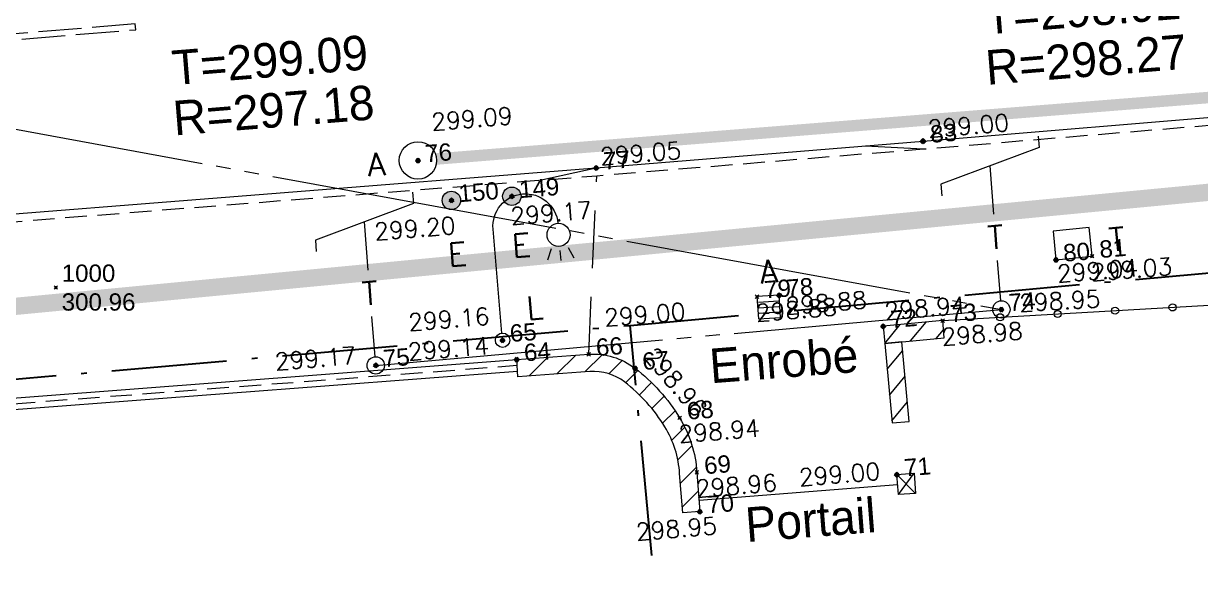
# Model space of a CAD drawing. Header units: metres. Extents: x 1851758 to 1852050, y 5187822 to 5188223.
# Drawn here: x 1851889.77 to 1851910.21, y 5187865.93 to 5187875.39 of the extents above; entities that cross this region are included whole.
import ezdxf
from ezdxf.enums import TextEntityAlignment as Align

# ---------------------------------------------------------------- set-up
doc = ezdxf.new("R2010")
doc.units = ezdxf.units.M
doc.header["$LTSCALE"] = 2.5
doc.header["$PDMODE"] = 35
doc.header["$PDSIZE"] = 0.03
for name, pattern in [('L16', [0.375, 0.3, -0.075]), ('L18', [0.6, 0.4, -0.2]), ('L32', [2.5, 2, -0.1, 0.1, -0.1, 0.1, -0.1]), ('L42', [2.5, 2, -0.1, 0.1, -0.1, 0.1, -0.1]), ('L5', [1.15, 0.8, -0.175, 0, -0.175]), ('L8', [0.225, 0.15, -0.075])]:
    doc.linetypes.add(name, pattern=pattern)
doc.layers.get('0').update_dxf_attribs({"linetype": 'CONTINUOUS', "lineweight": 30})
for name, color, linetype in [('_SSL_ASS_EP', 5, 'L32'), ('_SSL_ASS_EP_TXT', 5, 'CONTINUOUS'), ('_SSL_ASS_UN', 34, 'L32'), ('_SSL_ASS_UN_TXT', 34, 'CONTINUOUS'), ('APLAT_BLANC', 255, 'CONTINUOUS'), ('P_IMP', 2, 'CONTINUOUS'), ('P_IMP_2016_04_18', 1, 'CONTINUOUS'), ('Z_IMP', 7, 'CONTINUOUS')]:
    doc.layers.add(name, color=color, linetype=linetype)
for name, color, linetype, lineweight in [('ASS', 5, 'CONTINUOUS', 5), ('ASS_TXT', 5, 'CONTINUOUS', 5), ('CLO_HAC', 251, 'CONTINUOUS', 15), ('CLO_LEG', 7, 'CONTINUOUS', 15), ('CLO_MUR', 7, 'CONTINUOUS', 15), ('CLO_TXT', 7, 'CONTINUOUS', 18), ('EAU', 4, 'CONTINUOUS', 5), ('EAU_TXT', 4, 'CONTINUOUS', 5), ('ECL', 6, 'CONTINUOUS', 5), ('ECL_TXT', 6, 'CONTINUOUS', 5), ('P', 7, 'CONTINUOUS', 50), ('PAR', 11, 'L5', 30), ('PTT', 3, 'CONTINUOUS', 5), ('PTT_AER', 3, 'L42', 18), ('PTT_TXT', 3, 'CONTINUOUS', 5), ('SIH', 252, 'L16', 18), ('SOL', 7, 'L18', 15), ('SOL_TXT', 7, 'CONTINUOUS', 13), ('VOI', 251, 'CONTINUOUS', 20), ('VOI_NOM', 170, 'CONTINUOUS', 40), ('Z', 7, 'CONTINUOUS', 9)]:
    doc.layers.add(name, color=color, linetype=linetype, lineweight=lineweight)
for name, color, linetype, plot in [('N', 1, 'CONTINUOUS', False), ('NCACHE', 7, 'CONTINUOUS', False), ('PCACHE', 7, 'CONTINUOUS', False), ('ZCACHE', 7, 'CONTINUOUS', False)]:
    doc.layers.add(name, color=color, linetype=linetype, plot=plot)
doc.styles.add('_ECRITURE', font='NEWSGOTN.TTF')
doc.styles.add('_ECRITURE_GRAS', font='NEWSGOTB.TTF')
doc.styles.add('SIMPLEX', font='SIMPLEX.SHX', dxfattribs={"oblique": 27})
doc.styles.get("Standard").update_dxf_attribs({"font": 'arial.ttf'})
pattern_1 = [(50.367, (1851904.72636, 5187869.83852), (-0.24452, 0.202524), [])]

# ---------------------------------------------------------------- blocks, each defined once
blk = doc.blocks.new('TCPOINT')
blk.add_point((0, 0))
at = {"layer": 'N'}
blk.add_attdef('MAT', (0.2, 0.2), '', height=0.34, dxfattribs=at)
at = {"layer": 'Z', "style": 'SIMPLEX'}
blk.add_attdef('ALT', (0.2, -0.54), '', height=0.34, dxfattribs=at)
blk = doc.blocks.new('*U61')
at = {"layer": 'ASS'}
for radius in [0.325, 0.0108]:
    blk.add_circle((0, 0), radius, dxfattribs=at)
at = {"layer": 'ASS_TXT', "style": 'SIMPLEX'}
blk.add_text('A', height=0.4, rotation=3.6309, dxfattribs=at).set_placement((-0.721, -0.066), align=Align.MIDDLE)
blk = doc.blocks.new('PTT_01')
at = {"layer": 'PTT'}
for points in [[(0.875, 2.95), (0.875, 2.75), (-0.875, 2.25), (-0.875, 2.05)], [(0, 1.658), (0, 2.5)], [(0, 0.15), (0, 0.854)]]:
    blk.add_lwpolyline(points, dxfattribs=at)
blk.add_circle((0, 0), 0.15, dxfattribs=at)
at = {"layer": 'PTT_TXT', "style": 'SIMPLEX'}
blk.add_attdef('PTT_TXT', text='', height=0.4, dxfattribs=at).set_placement((0, 1.256), align=Align.MIDDLE)
blk = doc.blocks.new('ECL_01')
at = {"layer": 'ECL'}
blk.add_lwpolyline([(0, 0.125), (0, 1.935, -0.995687), (1.132, 1.94)], format="xyb", dxfattribs=at)
for points in [[(0.978, 1.507), (0.896, 1.319)], [(1.125, 1.465), (1.125, 1.293)], [(1.272, 1.507), (1.354, 1.319)]]:
    blk.add_lwpolyline(points, dxfattribs=at)
for centre, radius in [((1.125, 1.74), 0.2), ((0, 0), 0.125)]:
    blk.add_circle(centre, radius, dxfattribs=at)
at = {"layer": 'ECL_TXT', "style": 'SIMPLEX'}
blk.add_text('L', height=0.4, dxfattribs=at).set_placement((0.608, 0.514), align=Align.MIDDLE)
blk = doc.blocks.new('*U65')
at = {"layer": 'APLAT_BLANC'}
h = blk.add_hatch(color=256, dxfattribs=at)
edge = h.paths.add_edge_path()
edge.add_arc((0, 0), 0.16, 0, 360)
at = {"layer": 'EAU'}
blk.add_circle((0, 0), 0.16, dxfattribs=at)
at = {"layer": 'EAU_TXT', "style": 'SIMPLEX'}
blk.add_text('E', height=0.4, rotation=4.4571, dxfattribs=at).set_placement((-0.041, -1.148))
blk = doc.blocks.new('*U45')
at = {"layer": 'APLAT_BLANC'}
h = blk.add_hatch(color=256, dxfattribs=at)
edge = h.paths.add_edge_path()
edge.add_arc((0, 0), 0.16, 0, 360)
at = {"layer": 'EAU'}
blk.add_circle((0, 0), 0.16, dxfattribs=at)
at = {"layer": 'EAU_TXT', "style": 'SIMPLEX'}
blk.add_text('E', height=0.4, rotation=4.4571, dxfattribs=at).set_placement((0.021, -1.062))
blk = doc.blocks.new('*U46')
at = {"layer": 'ASS'}
for p, q in [((0.097, 0.019), (0.097, 0.368)), ((0.194, 0.019), (0.194, 0.368)), ((0.291, 0.019), (0.291, 0.368))]:
    blk.add_line(p, q, dxfattribs=at)
at = {"layer": 'ASS', "flags": 128}
for points in [[(0, 0.387), (0, 0)], [(0.387, 0.387), (0, 0.387)], [(0.387, 0), (0.387, 0.387)], [(0, 0), (0.387, 0)]]:
    blk.add_lwpolyline(points, dxfattribs=at)
at = {"layer": 'ASS_TXT', "style": 'SIMPLEX'}
blk.add_text('A', height=0.4, rotation=90.8833, dxfattribs=at).set_placement((-0.426, 0.234), align=Align.MIDDLE)
blk = doc.blocks.new('*U47')
at = {"layer": 'PTT', "flags": 128}
for points in [[(0, 0.632), (0, 0)], [(0.501, 0.632), (0, 0.632)], [(0.501, 0), (0.501, 0.632)], [(0, 0), (0.501, 0)]]:
    blk.add_lwpolyline(points, dxfattribs=at)
at = {"layer": 'PTT_TXT', "style": 'SIMPLEX'}
blk.add_attdef('PTT_TXT', text='', height=0.4, rotation=90, dxfattribs=at).set_placement((0.254, 1.09), align=Align.MIDDLE)
blk = doc.blocks.new('CLOLEG')
blk.add_circle((0, 0), 0.0625)
blk = doc.blocks.new('PointTopo')
at = {"color": 0}
blk.add_point((0, 0), dxfattribs=at)
at = {"layer": 'P_IMP'}
blk.add_attdef('MAT', (0.1, 0.1), '', height=0.3, dxfattribs=at)
at = {"layer": 'Z_IMP'}
blk.add_attdef('ALT', text='', height=0.3, dxfattribs=at).set_placement((0.1, -0.1), align=Align.TOP_LEFT)

msp = doc.modelspace()

# ---------------------------------------------------------------- hatches: boundary and pattern name
at = {"layer": 'CLO_HAC'}
h = msp.add_hatch(dxfattribs=at)
h.set_pattern_fill('ANSI31', color=256, scale=0.1)
h.set_pattern_definition(pattern_1)
h.paths.add_polyline_path([(1851905.733, 5187870.234), (1851904.699, 5187870.137), (1851904.726, 5187869.839), (1851905.761, 5187869.936)])
h = msp.add_hatch(dxfattribs=at)
h.set_pattern_fill('ANSI31', color=256, scale=0.1)
h.set_pattern_definition(pattern_1)
h.paths.add_polyline_path([(1851904.726, 5187869.839), (1851904.853, 5187868.457), (1851905.152, 5187868.485), (1851905.025, 5187869.867)])
h = msp.add_hatch(dxfattribs=at)
h.set_pattern_fill('ANSI31', color=256, scale=0.1)
h.set_pattern_definition([(45, (0, 0), (-0.224506403027, 0.224506403027), [])])
edge = h.paths.add_edge_path()
edge.add_line((1851901.216, 5187866.898), (1851901.163, 5187867.577))
edge.add_arc((1851899.393, 5187867.464), 1.774, 3.6774, 31.4424)
edge.add_arc((1851898.453, 5187866.889), 2.876, 31.4424, 52.4679)
edge.add_arc((1851899.668, 5187868.471), 0.881, 52.4679, 94.1304)
edge.add_line((1851899.605, 5187869.349), (1851898.354, 5187869.259))
edge.add_line((1851898.354, 5187869.259), (1851898.332, 5187869.558))
edge.add_line((1851898.332, 5187869.558), (1851899.583, 5187869.649))
edge.add_arc((1851899.668, 5187868.471), 1.181, 52.4679, 94.1304, ccw=False)
edge.add_arc((1851898.453, 5187866.889), 3.176, 31.4424, 52.4679, ccw=False)
edge.add_arc((1851899.393, 5187867.464), 2.074, 3.7352, 31.4424, ccw=False)
edge.add_line((1851901.463, 5187867.599), (1851901.515, 5187866.921))
edge.add_line((1851901.515, 5187866.921), (1851901.216, 5187866.898))

# ---------------------------------------------------------------- linework, layer by layer
at = {"layer": '_SSL_ASS_EP', "const_width": 0.3, "flags": 128}
msp.add_lwpolyline([(1851860.831, 5187867.731), (1851919.318, 5187873.319)], dxfattribs=at)
at = {"layer": '_SSL_ASS_UN', "const_width": 0.2, "flags": 128}
msp.add_lwpolyline([(1851896.941, 5187873.041), (1851989.175, 5187880.382)], dxfattribs=at)
at = {"layer": 'CLO_HAC', "flags": 128}
for points in [[(1851904.936, 5187867.561), (1851905.262, 5187867.235)], [(1851904.963, 5187867.212), (1851905.235, 5187867.584)]]:
    msp.add_lwpolyline(points, dxfattribs=at)
at = {"layer": 'CLO_LEG', "flags": 128}
for points in [[(1851905.733, 5187870.234), (1851919.722, 5187871.04), (1851928.957, 5187871.846), (1851931.457, 5187871.982)], [(1851901.5, 5187867.118), (1851904.95, 5187867.386)]]:
    msp.add_lwpolyline(points, dxfattribs=at)
at = {"layer": 'CLO_MUR', "flags": 128}
for points in [[(1851905.733, 5187870.234), (1851904.699, 5187870.137), (1851904.726, 5187869.839), (1851905.761, 5187869.936)], [(1851904.726, 5187869.839), (1851904.853, 5187868.457), (1851905.152, 5187868.485), (1851905.025, 5187869.867)]]:
    msp.add_lwpolyline(points, close=True, dxfattribs=at)
for points in [[(1851875.03, 5187867.8), (1851888.282, 5187868.792), (1851898.332, 5187869.558)], [(1851874.984, 5187867.596), (1851888.297, 5187868.592), (1851898.347, 5187869.359)]]:
    msp.add_lwpolyline(points, dxfattribs=at)
msp.add_lwpolyline([(1851901.216, 5187866.898), (1851901.163, 5187867.577, 0.121744), (1851900.907, 5187868.389, 0.092), (1851900.205, 5187869.169, 0.183816), (1851899.605, 5187869.349), (1851898.354, 5187869.259), (1851898.332, 5187869.558), (1851899.583, 5187869.649, -0.183816), (1851900.388, 5187869.407, -0.092), (1851901.163, 5187868.545, -0.121488), (1851901.463, 5187867.599), (1851901.515, 5187866.921)], format="xyb", close=True, dxfattribs=at)
at = {"layer": 'CLO_MUR', "linetype": 'L8', "flags": 128}
msp.add_lwpolyline([(1851875.007, 5187867.698), (1851888.29, 5187868.692), (1851898.339, 5187869.459)], dxfattribs=at)
at = {"layer": 'CLO_MUR'}
msp.add_lwpolyline([(1851904.936, 5187867.561), (1851905.235, 5187867.584), (1851905.262, 5187867.235), (1851904.963, 5187867.212)], close=True, dxfattribs=at)
at = {"layer": 'PAR', "flags": 128}
for points in [[(1851831.986, 5187864.702), (1851865.826, 5187867.138), (1851900.301, 5187870.151), (1851928.962, 5187872.752), (1851949.784, 5187874.612), (1851955.395, 5187875.111), (1851966.855, 5187876.132), (1851991.766, 5187878.321), (1852005.198, 5187879.551), (1852009.438, 5187879.942), (1852023.369, 5187881.222), (1852029.419, 5187881.772)], [(1851904.621, 5187824.69), (1851900.301, 5187870.151)]]:
    msp.add_lwpolyline(points, dxfattribs=at)
at = {"layer": 'PTT_AER', "flags": 128}
for points in [[(1851863.355, 5187878.355), (1851906.752, 5187870.428)], [(1851895.884, 5187869.457), (1851906.752, 5187870.428)]]:
    msp.add_lwpolyline(points, dxfattribs=at)
at = {"layer": 'SIH'}
msp.add_lwpolyline([(1851888.804, 5187875.048), (1851891.714, 5187875.286), (1851891.706, 5187875.385), (1851888.796, 5187875.148)], close=True, dxfattribs=at)
at = {"layer": 'SOL', "flags": 128}
msp.add_lwpolyline([(1851899.583, 5187869.649), (1851899.724, 5187872.751)], dxfattribs=at)
at = {"layer": 'VOI', "flags": 128}
for points in [[(1851859.646, 5187869.636), (1851867.699, 5187870.308), (1851869.715, 5187870.481), (1851875.476, 5187870.927), (1851887.996, 5187871.964), (1851899.713, 5187872.888), (1851905.391, 5187873.353), (1851911.235, 5187873.839), (1851919.733, 5187874.525), (1851937.47, 5187875.954), (1851954.385, 5187877.343), (1851956.892, 5187877.544), (1851970.834, 5187878.616), (1851979.357, 5187879.33), (1851982.577, 5187879.569), (1851996.99, 5187880.517)], [(1851904.394, 5187873.271), (1851905.392, 5187873.215)], [(1851898.736, 5187872.673), (1851899.713, 5187872.888)]]:
    msp.add_lwpolyline(points, dxfattribs=at)
at = {"layer": 'VOI', "linetype": 'L8', "flags": 128}
msp.add_lwpolyline([(1851859.657, 5187869.499), (1851867.71, 5187870.171), (1851869.726, 5187870.344), (1851875.487, 5187870.79), (1851888.007, 5187871.827), (1851899.724, 5187872.751), (1851905.402, 5187873.216), (1851911.246, 5187873.702), (1851919.744, 5187874.388), (1851937.481, 5187875.817), (1851954.396, 5187877.206), (1851956.903, 5187877.407), (1851970.845, 5187878.479), (1851979.368, 5187879.193), (1851982.586, 5187879.432), (1851996.999, 5187880.38)], dxfattribs=at)

# ---------------------------------------------------------------- block references
at = {"layer": 'ASS'}
msp.add_blockref('*U61', (1851896.617, 5187873.016), dxfattribs=at)
at = {"layer": 'ASS', "rotation": 273.7557745569422}
msp.add_blockref('*U46', (1851902.506, 5187870.651), dxfattribs=at)
at = {"layer": 'CLO_LEG', "rotation": 3.296421597667354}
for p in [(1851907.73, 5187870.349), (1851908.728, 5187870.407), (1851909.726, 5187870.464), (1851906.731, 5187870.292)]:
    msp.add_blockref('CLOLEG', p, dxfattribs=at)
at = {"layer": 'EAU'}
for name, p in [('*U65', (1851897.198, 5187872.322)), ('*U45', (1851898.248, 5187872.393))]:
    msp.add_blockref(name, p, dxfattribs=at)
at = {"layer": 'ECL', "rotation": 4.908398583899777}
msp.add_blockref('ECL_01', (1851898.087, 5187869.894), dxfattribs=at)
at = {"layer": 'P'}
ref = msp.add_blockref('TCPOINT', (1851896.617, 5187873.016, 299.09), dxfattribs=dict(at, rotation=301.9002445867005))
ref.add_attrib('MAT', '76', (1851896.754, 5187872.983, 299.09), dxfattribs={"layer": 'N', "height": 0.3, "rotation": 4.6408})
ref.add_attrib('ALT', '299.09', dxfattribs={"layer": 'Z', "height": 0.3, "rotation": 4.6408, "style": 'SIMPLEX'}).set_placement((1851896.838, 5187873.831, 299.09), align=Align.TOP_LEFT)
ref = msp.add_blockref('TCPOINT', (1851905.391, 5187873.353, 299), dxfattribs=dict(at, rotation=301.9002445867005))
ref.add_attrib('MAT', '83', (1851905.528, 5187873.321, 299), dxfattribs={"layer": 'N', "height": 0.3, "rotation": 4.6408})
ref.add_attrib('ALT', '299.00', dxfattribs={"layer": 'Z', "height": 0.3, "rotation": 4.6408, "style": 'SIMPLEX'}).set_placement((1851905.462, 5187873.712, 299), align=Align.TOP_LEFT)
ref = msp.add_blockref('TCPOINT', (1851899.713, 5187872.888, 299.05), dxfattribs=dict(at, rotation=301.9002445867005))
ref.add_attrib('MAT', '77', (1851899.851, 5187872.856, 299.05), dxfattribs={"layer": 'N', "height": 0.3, "rotation": 4.6408})
ref.add_attrib('ALT', '299.05', dxfattribs={"layer": 'Z', "height": 0.3, "rotation": 4.6408, "style": 'SIMPLEX'}).set_placement((1851899.768, 5187873.231, 299.05), align=Align.TOP_LEFT)
ref = msp.add_blockref('TCPOINT', (1851897.198, 5187872.322, 299.2), dxfattribs=dict(at, rotation=301.9002445867005))
ref.add_attrib('MAT', '150', (1851897.335, 5187872.29, 299.2), dxfattribs={"layer": 'N', "height": 0.3, "rotation": 4.6408})
ref.add_attrib('ALT', '299.20', dxfattribs={"layer": 'Z', "height": 0.3, "rotation": 4.6408, "style": 'SIMPLEX'}).set_placement((1851895.846, 5187871.926, 299.2), align=Align.TOP_LEFT)
ref = msp.add_blockref('TCPOINT', (1851898.248, 5187872.393, 299.17), dxfattribs=dict(at, rotation=301.9002445867005))
ref.add_attrib('MAT', '149', (1851898.386, 5187872.361, 299.17), dxfattribs={"layer": 'N', "height": 0.3, "rotation": 4.6408})
ref.add_attrib('ALT', '299.17', dxfattribs={"layer": 'Z', "height": 0.3, "rotation": 4.6408, "style": 'SIMPLEX'}).set_placement((1851898.212, 5187872.194, 299.17), align=Align.TOP_LEFT)
ref = msp.add_blockref('TCPOINT', (1851907.7, 5187871.29, 299.04), dxfattribs=dict(at, rotation=301.9002445867005))
ref.add_attrib('MAT', '80', (1851907.838, 5187871.258, 299.04), dxfattribs={"layer": 'N', "height": 0.3, "rotation": 4.6408})
ref.add_attrib('ALT', '299.04', dxfattribs={"layer": 'Z', "height": 0.3, "rotation": 4.6408, "style": 'SIMPLEX'}).set_placement((1851907.706, 5187871.194, 299.04), align=Align.TOP_LEFT)
ref = msp.add_blockref('TCPOINT', (1851902.892, 5187870.677, 298.88), dxfattribs=dict(at, rotation=301.9002445867005))
ref.add_attrib('MAT', '78', (1851903.03, 5187870.645, 298.88), dxfattribs={"layer": 'N', "height": 0.3, "rotation": 4.6408})
ref.add_attrib('ALT', '298.88', dxfattribs={"layer": 'Z', "height": 0.3, "rotation": 4.6408, "style": 'SIMPLEX'}).set_placement((1851902.99, 5187870.635, 298.88), align=Align.TOP_LEFT)
ref = msp.add_blockref('TCPOINT', (1851904.699, 5187870.137, 298.94), dxfattribs=dict(at, rotation=301.9002445867005))
ref.add_attrib('MAT', '72', (1851904.837, 5187870.105, 298.94), dxfattribs={"layer": 'N', "height": 0.3, "rotation": 4.6408})
ref.add_attrib('ALT', '298.94', dxfattribs={"layer": 'Z', "height": 0.3, "rotation": 4.6408, "style": 'SIMPLEX'}).set_placement((1851904.709, 5187870.543, 298.94), align=Align.TOP_LEFT)
ref = msp.add_blockref('TCPOINT', (1851906.752, 5187870.428, 298.95), dxfattribs=dict(at, rotation=301.9002445867005))
ref.add_attrib('MAT', '74', (1851906.89, 5187870.396, 298.95), dxfattribs={"layer": 'N', "height": 0.3, "rotation": 4.6408})
ref.add_attrib('ALT', '298.95', dxfattribs={"layer": 'Z', "height": 0.3, "rotation": 3.2964, "style": 'SIMPLEX'}).set_placement((1851907.051, 5187870.686, 298.95), align=Align.TOP_LEFT)
ref = msp.add_blockref('TCPOINT', (1851898.087, 5187869.894, 299.16), dxfattribs=dict(at, rotation=301.9002445867005))
ref.add_attrib('MAT', '65', (1851898.225, 5187869.862, 299.16), dxfattribs={"layer": 'N', "height": 0.3, "rotation": 4.6408})
ref.add_attrib('ALT', '299.16', dxfattribs={"layer": 'Z', "height": 0.3, "rotation": 4.6408, "style": 'SIMPLEX'}).set_placement((1851896.437, 5187870.352, 299.16), align=Align.TOP_LEFT)
ref = msp.add_blockref('TCPOINT', (1851895.884, 5187869.457, 299.17), dxfattribs=dict(at, rotation=301.9002445867005))
ref.add_attrib('MAT', '75', (1851896.021, 5187869.425, 299.17), dxfattribs={"layer": 'N', "height": 0.3, "rotation": 4.6408})
ref.add_attrib('ALT', '299.17', dxfattribs={"layer": 'Z', "height": 0.3, "rotation": 4.6408, "style": 'SIMPLEX'}).set_placement((1851894.118, 5187869.668, 299.17), align=Align.TOP_LEFT)
ref = msp.add_blockref('TCPOINT', (1851898.332, 5187869.558, 299.14), dxfattribs=dict(at, rotation=301.9002445867005))
ref.add_attrib('MAT', '64', (1851898.47, 5187869.526, 299.14), dxfattribs={"layer": 'N', "height": 0.3, "rotation": 4.6408})
ref.add_attrib('ALT', '299.14', dxfattribs={"layer": 'Z', "height": 0.3, "rotation": 4.6408, "style": 'SIMPLEX'}).set_placement((1851896.428, 5187869.839, 299.14), align=Align.TOP_LEFT)
ref = msp.add_blockref('TCPOINT', (1851900.388, 5187869.407, 298.96), dxfattribs=dict(at, rotation=301.9002445867005))
ref.add_attrib('MAT', '67', (1851900.526, 5187869.375, 298.96), dxfattribs={"layer": 'N', "height": 0.3, "rotation": 4.6408})
ref.add_attrib('ALT', '298.96', dxfattribs={"layer": 'Z', "height": 0.3, "rotation": 310.4091, "style": 'SIMPLEX'}).set_placement((1851900.748, 5187869.804, 298.96), align=Align.TOP_LEFT)
ref = msp.add_blockref('TCPOINT', (1851904.936, 5187867.561, 299), dxfattribs=dict(at, rotation=301.9002445867005))
ref.add_attrib('MAT', '71', (1851905.074, 5187867.529, 299), dxfattribs={"layer": 'N', "height": 0.3, "rotation": 4.6408})
ref.add_attrib('ALT', '299.00', dxfattribs={"layer": 'Z', "height": 0.3, "rotation": 4.6408, "style": 'SIMPLEX'}).set_placement((1851903.222, 5187867.658, 299), align=Align.TOP_LEFT)
ref = msp.add_blockref('TCPOINT', (1851901.515, 5187866.921, 298.95), dxfattribs=dict(at, rotation=301.9002445867005))
ref.add_attrib('MAT', '70', (1851901.653, 5187866.889, 298.95), dxfattribs={"layer": 'N', "height": 0.3, "rotation": 4.6408})
ref.add_attrib('ALT', '298.95', dxfattribs={"layer": 'Z', "height": 0.3, "rotation": 4.6408, "style": 'SIMPLEX'}).set_placement((1851900.39, 5187866.712, 298.95), align=Align.TOP_LEFT)
at = {"layer": 'P_IMP_2016_04_18'}
msp.add_blockref('PointTopo', (1851890.328, 5187870.808), dxfattribs=at).add_auto_attribs({'MAT': '1000', 'ALT': '300.96'})
at = {"layer": 'PCACHE'}
ref = msp.add_blockref('TCPOINT', (1851908.329, 5187871.353, 299.03), dxfattribs=dict(at, rotation=301.9002445867005))
ref.add_attrib('MAT', '81', (1851908.467, 5187871.321, 299.03), dxfattribs={"layer": 'NCACHE', "height": 0.3, "rotation": 4.6408})
ref.add_attrib('ALT', '299.03', dxfattribs={"layer": 'ZCACHE', "height": 0.3, "rotation": 4.6408, "style": 'SIMPLEX'}).set_placement((1851908.297, 5187871.216, 299.03), align=Align.TOP_LEFT)
ref = msp.add_blockref('TCPOINT', (1851902.506, 5187870.651, 298.88), dxfattribs=dict(at, rotation=301.9002445867005))
ref.add_attrib('MAT', '79', (1851902.644, 5187870.619, 298.88), dxfattribs={"layer": 'NCACHE', "height": 0.3, "rotation": 4.6408})
ref.add_attrib('ALT', '298.88', dxfattribs={"layer": 'ZCACHE', "height": 0.3, "rotation": 4.6408, "style": 'SIMPLEX'}).set_placement((1851902.474, 5187870.514, 298.88), align=Align.TOP_LEFT)
ref = msp.add_blockref('TCPOINT', (1851899.583, 5187869.649, 299), dxfattribs=dict(at, rotation=301.9002445867005))
ref.add_attrib('MAT', '66', (1851899.721, 5187869.617, 299), dxfattribs={"layer": 'NCACHE', "height": 0.3, "rotation": 4.6408})
ref.add_attrib('ALT', '299.00', dxfattribs={"layer": 'ZCACHE', "height": 0.3, "rotation": 4.6408, "style": 'SIMPLEX'}).set_placement((1851899.841, 5187870.432, 299), align=Align.TOP_LEFT)
ref = msp.add_blockref('TCPOINT', (1851905.733, 5187870.234, 298.98), dxfattribs=dict(at, rotation=301.9002445867005))
ref.add_attrib('MAT', '73', (1851905.871, 5187870.202, 298.98), dxfattribs={"layer": 'NCACHE', "height": 0.3, "rotation": 4.6408})
ref.add_attrib('ALT', '298.98', dxfattribs={"layer": 'ZCACHE', "height": 0.3, "rotation": 4.6408, "style": 'SIMPLEX'}).set_placement((1851905.701, 5187870.097, 298.98), align=Align.TOP_LEFT)
ref = msp.add_blockref('TCPOINT', (1851901.163, 5187868.545, 298.94), dxfattribs=dict(at, rotation=301.9002445867005))
ref.add_attrib('MAT', '68', (1851901.3, 5187868.513, 298.94), dxfattribs={"layer": 'NCACHE', "height": 0.3, "rotation": 4.6408})
ref.add_attrib('ALT', '298.94', dxfattribs={"layer": 'ZCACHE', "height": 0.3, "rotation": 4.6408, "style": 'SIMPLEX'}).set_placement((1851901.131, 5187868.408, 298.94), align=Align.TOP_LEFT)
ref = msp.add_blockref('TCPOINT', (1851901.463, 5187867.599, 298.96), dxfattribs=dict(at, rotation=301.9002445867005))
ref.add_attrib('MAT', '69', (1851901.6, 5187867.567, 298.96), dxfattribs={"layer": 'NCACHE', "height": 0.3, "rotation": 4.6408})
ref.add_attrib('ALT', '298.96', dxfattribs={"layer": 'ZCACHE', "height": 0.3, "rotation": 4.6408, "style": 'SIMPLEX'}).set_placement((1851901.431, 5187867.461, 298.96), align=Align.TOP_LEFT)
at = {"layer": 'PTT'}
for name, p, rotation in [('PTT_01', (1851906.752, 5187870.428), 4.508707201145378), ('PTT_01', (1851895.884, 5187869.457), 4.508707201145378), ('*U47', (1851907.65, 5187871.789), 275.7764462399792)]:
    msp.add_blockref(name, p, dxfattribs=dict(at, rotation=rotation)).add_auto_attribs({'PTT_TXT': 'T'})

# ---------------------------------------------------------------- texts
at = {"layer": '_SSL_ASS_EP_TXT', "style": '_ECRITURE'}
for s, p in [('T=298.92', (1851906.484, 5187875.202)), ('R=298.27', (1851906.503, 5187874.327))]:
    msp.add_text(s, height=0.6, rotation=4.6408, dxfattribs=at).set_placement(p)
at = {"layer": '_SSL_ASS_UN_TXT', "style": '_ECRITURE'}
for s, p in [('T=299.09', (1851892.368, 5187874.323)), ('R=297.18', (1851892.387, 5187873.448))]:
    msp.add_text(s, height=0.6, rotation=4.6408, dxfattribs=at).set_placement(p)
at = {"layer": 'CLO_TXT', "style": '_ECRITURE'}
msp.add_text('Portail', height=0.6, rotation=4.4455, dxfattribs=at).set_placement((1851902.328, 5187866.388))
at = {"layer": 'SOL_TXT', "style": '_ECRITURE'}
msp.add_text('Enrobé', height=0.6, rotation=4.4455, dxfattribs=at).set_placement((1851901.705, 5187869.145))
at = {"layer": 'VOI_NOM', "style": '_ECRITURE_GRAS'}
msp.add_text('Route     des     Echets', height=2, rotation=4.6408, dxfattribs=at).set_placement((1851877.218, 5187874.55))

doc.saveas('drawing.dxf')
